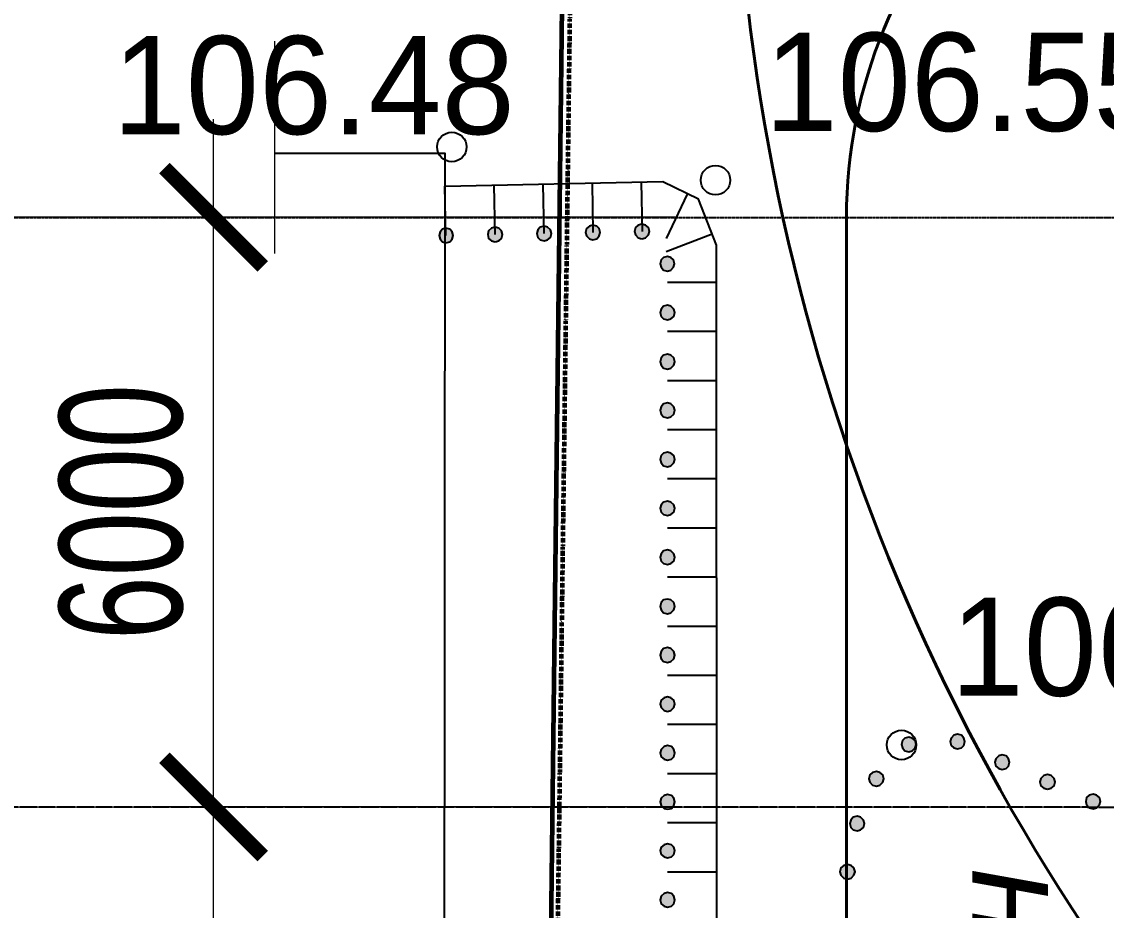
# Model space of a CAD drawing. Header units: millimetres. Extents: x 172667 to 1873135, y -274708 to 168495.
# Drawn here: x 1764320 to 1775356, y 56218 to 65260 of the extents above; entities that cross this region are included whole.
import ezdxf
from ezdxf.enums import TextEntityAlignment as Align

# ---------------------------------------------------------------- set-up
doc = ezdxf.new("R2010")
doc.units = ezdxf.units.MM
doc.linetypes.add('линия_сгиба', pattern=[1.25, 0.5, -0.25, 0, -0.25, 0, -0.25])
doc.linetypes.add('осевая', pattern=[2, 1.25, -0.25, 0.25, -0.25])
for name, color, linetype, lineweight in [('0004-Осевая', 4, 'осевая', 25), ('011 ОП.ЗОНА.КРАН', 1, '02.Опасная зона кран', 40), ('012 ОП.ЗОНА.ЗДАНИЕ', 171, '01.Опасная зона здание', 40), ('017 ОТВОД', 7, '13.Граница отвода', 70)]:
    doc.layers.add(name, color=color, linetype=linetype, lineweight=lineweight)
doc.layers.add('_ТОПО', color=253, linetype='Continuous')
doc.layers.add('SC007', color=7, linetype='Continuous')
doc.styles.add('1', font='', dxfattribs={"height": 0.000909972})
doc.styles.add('F2', font='', dxfattribs={"height": 0.000909972})
doc.styles.add('размеры', font='', dxfattribs={"width": 0.7})
doc.styles.get('1').set_extended_font_data('D431', italic=True)
doc.styles.get('F2').set_extended_font_data('D431')
doc.styles.get('размеры').set_extended_font_data('T-FLEX Type A')
doc.linetypes.add('01.Опасная зона здание', pattern='A,1,-2,10,-0.05,[1,линии ППР.shx,S=0.2,R=180,X=0,Y=-1],-0.05,10,-2', length=25.1)
doc.linetypes.add('02.Опасная зона кран', pattern='A,1,-2,10,-0.05,[3,линии ППР.shx,S=0.2,R=180,X=0,Y=-1],-0.05,10,-2', length=25.1)
doc.linetypes.add('13.Граница отвода', pattern='A,20,[14,SHAPES,S=0.01,R=0,X=0,Y=0],-2.5', length=22.5)
doc.dimstyles.new('SPDS 500', dxfattribs={"dimscale": 500, "dimtxt": 2.5, "dimasz": 2, "dimexe": 1.25, "dimexo": 0, "dimtad": 1, "dimdec": 0, "dimtxsty": 'размеры', "dimblk": 'ARCHTICK', "dimcen": 2.5, "dimdle": 2, "dimclrd": 256, "dimclre": 256, "dimclrt": 1, "dimaunit": 1, "dimadec": 0, "dimazin": 2, "dimtfac": 0.75, "dimtdec": 0, "dimtix": 1, "dimtmove": 1, "dimatfit": 3, "dimfxl": 1.25, "dimtolj": 1, "dimlwd": 20, "dimlwe": 20, "dimarcsym": 0})

# ---------------------------------------------------------------- blocks, each defined once
blk = doc.blocks.new('SYMBOL2060001')
at = {"layer": 'SC007'}
blk.add_circle((0, 0), 0.15, dxfattribs=at)
blk = doc.blocks.new('_ArchTick')
at = {"color": 0, "linetype": 'ByBlock', "const_width": 0.15}
blk.add_lwpolyline([(-0.5, -0.5), (0.5, 0.5)], dxfattribs=at)
blk = doc.blocks.new('*D252')
at = {"linetype": 'Continuous', "lineweight": 20, "transparency": 16777216}
for p, q in [((1766272, 50269), (1766272, 58269)), ((1770926, 57269), (1765647, 57269)), ((1770968, 51269), (1765647, 51269))]:
    blk.add_line(p, q, dxfattribs=at)
at = {"layer": 'Defpoints', "color": 0, "transparency": 16777216}
for p in [(1766272, 57269), (1770926, 57269), (1770968, 51269)]:
    blk.add_point(p, dxfattribs=at)
at = {"lineweight": 20, "transparency": 16777216, "xscale": 1000, "yscale": 1000, "zscale": 1000}
for p, rotation in [((1766272, 57269), 90), ((1766272, 51269), 270)]:
    blk.add_blockref('_ArchTick', p, dxfattribs=dict(at, rotation=rotation))
at = {"color": 1, "transparency": 16777216, "insert": (1765335, 54269), "char_height": 1250, "attachment_point": 5, "rotation": 90, "style": 'размеры'}
blk.add_mtext('\\A1;6000', dxfattribs=at)
blk = doc.blocks.new('*D253')
at = {"linetype": 'Continuous', "lineweight": 20, "transparency": 16777216}
for p, q in [((1766272, 56269), (1766272, 64269)), ((1770968, 63269), (1765647, 63269)), ((1770926, 57269), (1765647, 57269))]:
    blk.add_line(p, q, dxfattribs=at)
at = {"layer": 'Defpoints', "color": 0, "transparency": 16777216}
for p in [(1766272, 63269), (1770968, 63269), (1770926, 57269)]:
    blk.add_point(p, dxfattribs=at)
at = {"lineweight": 20, "transparency": 16777216, "xscale": 1000, "yscale": 1000, "zscale": 1000}
for p, rotation in [((1766272, 63269), 90), ((1766272, 57269), 270)]:
    blk.add_blockref('_ArchTick', p, dxfattribs=dict(at, rotation=rotation))
at = {"color": 1, "transparency": 16777216, "insert": (1765335, 60269), "char_height": 1250, "attachment_point": 5, "rotation": 90, "style": 'размеры'}
blk.add_mtext('\\A1;6000', dxfattribs=at)
blk = doc.blocks.new('*D254')
at = {"linetype": 'Continuous', "lineweight": 20, "transparency": 16777216}
for p, q in [((1763105, 14269), (1763105, 64269)), ((1769363, 63269), (1762480, 63269)), ((1769363, 15269), (1762480, 15269))]:
    blk.add_line(p, q, dxfattribs=at)
at = {"layer": 'Defpoints', "color": 0, "transparency": 16777216}
for p in [(1763105, 63269), (1769363, 63269), (1769363, 15269)]:
    blk.add_point(p, dxfattribs=at)
at = {"lineweight": 20, "transparency": 16777216, "xscale": 1000, "yscale": 1000, "zscale": 1000}
for p, rotation in [((1763105, 63269), 90), ((1763105, 15269), 270)]:
    blk.add_blockref('_ArchTick', p, dxfattribs=dict(at, rotation=rotation))
at = {"color": 1, "transparency": 16777216, "insert": (1762167, 39269), "char_height": 1250, "attachment_point": 5, "rotation": 90, "style": 'размеры'}
blk.add_mtext('\\A1;48000', dxfattribs=at)
blk = doc.blocks.new('*D277')
at = {"linetype": 'Continuous', "lineweight": 20, "transparency": 16777216}
for p, q in [((1763105, 62269), (1763105, 85116)), ((1770449, 84116), (1762480, 84116)), ((1764336, 63269), (1762480, 63269))]:
    blk.add_line(p, q, dxfattribs=at)
at = {"layer": 'Defpoints', "color": 0, "transparency": 16777216}
for p in [(1763105, 84116), (1770449, 84116, 106790), (1764336, 63269, 107296)]:
    blk.add_point(p, dxfattribs=at)
at = {"lineweight": 20, "transparency": 16777216, "xscale": 1000, "yscale": 1000, "zscale": 1000}
for p, rotation in [((1763105, 84116), 90), ((1763105, 63269), 270)]:
    blk.add_blockref('_ArchTick', p, dxfattribs=dict(at, rotation=rotation))
at = {"color": 1, "transparency": 16777216, "insert": (1762167, 73692), "char_height": 1250, "attachment_point": 5, "rotation": 90, "style": 'размеры'}
blk.add_mtext('\\A1;20900', dxfattribs=at)

msp = doc.modelspace()

# ---------------------------------------------------------------- hatches: boundary and pattern name
at = {"layer": '_ТОПО', "linetype": 'ByBlock', "lineweight": -2}
for points in [[(1768636.2, 63010.1), (1768676.2, 63020.1), (1768701.2, 63045.1), (1768711.2, 63085.1), (1768701.2, 63120.1), (1768676.2, 63150.1), (1768636.2, 63160.1), (1768601.2, 63150.1), (1768576.2, 63120.1), (1768566.2, 63085.1), (1768576.2, 63045.1), (1768601.2, 63020.1)], [(1769136.2, 63020.1), (1769176.2, 63030.1), (1769201.2, 63055.1), (1769211.2, 63095.1), (1769201.2, 63130.1), (1769176.2, 63160.1), (1769136.2, 63170.1), (1769101.2, 63160.1), (1769071.2, 63130.1), (1769061.2, 63095.1), (1769071.2, 63055.1), (1769101.2, 63030.1)], [(1769636.2, 63030.1), (1769671.2, 63040.1), (1769701.2, 63065.1), (1769711.2, 63105.1), (1769701.2, 63140.1), (1769671.2, 63170.1), (1769636.2, 63180.1), (1769596.2, 63170.1), (1769571.2, 63140.1), (1769561.2, 63105.1), (1769571.2, 63065.1), (1769596.2, 63040.1)], [(1770131.2, 63040.1), (1770171.2, 63050.1), (1770196.2, 63080.1), (1770206.2, 63115.1), (1770196.2, 63155.1), (1770171.2, 63180.1), (1770131.2, 63190.1), (1770096.2, 63180.1), (1770066.2, 63155.1), (1770056.2, 63115.1), (1770066.2, 63080.1), (1770096.2, 63050.1)], [(1770631.2, 63050.1), (1770666.2, 63060.1), (1770696.2, 63090.1), (1770706.2, 63125.1), (1770696.2, 63165.1), (1770666.2, 63190.1), (1770631.2, 63200.1), (1770591.2, 63190.1), (1770566.2, 63165.1), (1770556.2, 63125.1), (1770566.2, 63090.1), (1770591.2, 63060.1)], [(1770891.2, 62720.1), (1770926.2, 62730.1), (1770951.2, 62760.1), (1770961.2, 62795.1), (1770951.2, 62835.1), (1770926.2, 62860.1), (1770891.2, 62870.1), (1770851.2, 62860.1), (1770826.2, 62835.1), (1770816.2, 62795.1), (1770826.2, 62760.1), (1770851.2, 62730.1)], [(1770891.2, 62225.1), (1770926.2, 62235.1), (1770956.2, 62260.1), (1770966.2, 62300.1), (1770956.2, 62335.1), (1770926.2, 62365.1), (1770891.2, 62375.1), (1770851.2, 62365.1), (1770826.2, 62335.1), (1770816.2, 62300.1), (1770826.2, 62260.1), (1770851.2, 62235.1)], [(1770891.2, 61725.1), (1770926.2, 61735.1), (1770956.2, 61765.1), (1770966.2, 61800.1), (1770956.2, 61840.1), (1770926.2, 61865.1), (1770891.2, 61875.1), (1770851.2, 61865.1), (1770826.2, 61840.1), (1770816.2, 61800.1), (1770826.2, 61765.1), (1770851.2, 61735.1)], [(1770891.2, 61230.1), (1770926.2, 61240.1), (1770956.2, 61265.1), (1770966.2, 61305.1), (1770956.2, 61340.1), (1770926.2, 61370.1), (1770891.2, 61380.1), (1770851.2, 61370.1), (1770826.2, 61340.1), (1770816.2, 61305.1), (1770826.2, 61265.1), (1770851.2, 61240.1)], [(1770891.2, 60730.1), (1770926.2, 60740.1), (1770956.2, 60770.1), (1770966.2, 60805.1), (1770956.2, 60845.1), (1770926.2, 60870.1), (1770891.2, 60880.1), (1770851.2, 60870.1), (1770826.2, 60845.1), (1770816.2, 60805.1), (1770826.2, 60770.1), (1770851.2, 60740.1)], [(1770891.2, 60235.1), (1770926.2, 60245.1), (1770956.2, 60270.1), (1770966.2, 60310.1), (1770956.2, 60345.1), (1770926.2, 60370.1), (1770891.2, 60380.1), (1770851.2, 60370.1), (1770826.2, 60345.1), (1770816.2, 60310.1), (1770826.2, 60270.1), (1770851.2, 60245.1)], [(1770891.2, 59735.1), (1770926.2, 59745.1), (1770956.2, 59770.1), (1770966.2, 59810.1), (1770956.2, 59845.1), (1770926.2, 59875.1), (1770891.2, 59885.1), (1770851.2, 59875.1), (1770826.2, 59845.1), (1770816.2, 59810.1), (1770826.2, 59770.1), (1770851.2, 59745.1)], [(1770891.2, 59235.1), (1770926.2, 59245.1), (1770956.2, 59275.1), (1770966.2, 59310.1), (1770956.2, 59350.1), (1770926.2, 59375.1), (1770891.2, 59385.1), (1770851.2, 59375.1), (1770826.2, 59350.1), (1770816.2, 59310.1), (1770826.2, 59275.1), (1770851.2, 59245.1)], [(1770891.2, 58740.1), (1770926.2, 58750.1), (1770956.2, 58775.1), (1770966.2, 58815.1), (1770956.2, 58850.1), (1770926.2, 58880.1), (1770891.2, 58890.1), (1770851.2, 58880.1), (1770826.2, 58850.1), (1770816.2, 58815.1), (1770826.2, 58775.1), (1770851.2, 58750.1)], [(1770891.2, 58240.1), (1770926.2, 58250.1), (1770956.2, 58280.1), (1770966.2, 58315.1), (1770956.2, 58355.1), (1770926.2, 58380.1), (1770891.2, 58390.1), (1770856.2, 58380.1), (1770826.2, 58355.1), (1770816.2, 58315.1), (1770826.2, 58280.1), (1770856.2, 58250.1)], [(1773346.2, 57830.1), (1773381.2, 57840.1), (1773411.2, 57870.1), (1773421.2, 57905.1), (1773411.2, 57945.1), (1773381.2, 57970.1), (1773346.2, 57980.1), (1773306.2, 57970.1), (1773281.2, 57945.1), (1773271.2, 57905.1), (1773281.2, 57870.1), (1773306.2, 57840.1)], [(1773841.2, 57860.1), (1773881.2, 57870.1), (1773906.2, 57895.1), (1773916.2, 57935.1), (1773906.2, 57970.1), (1773881.2, 58000.1), (1773841.2, 58010.1), (1773806.2, 58000.1), (1773776.2, 57970.1), (1773766.2, 57935.1), (1773776.2, 57895.1), (1773806.2, 57870.1)], [(1770891.2, 57745.1), (1770931.2, 57755.1), (1770956.2, 57780.1), (1770966.2, 57820.1), (1770956.2, 57855.1), (1770931.2, 57885.1), (1770891.2, 57895.1), (1770856.2, 57885.1), (1770826.2, 57855.1), (1770816.2, 57820.1), (1770826.2, 57780.1), (1770856.2, 57755.1)], [(1774296.2, 57650.1), (1774336.2, 57660.1), (1774361.2, 57685.1), (1774371.2, 57725.1), (1774361.2, 57760.1), (1774336.2, 57790.1), (1774296.2, 57800.1), (1774261.2, 57790.1), (1774231.2, 57760.1), (1774221.2, 57725.1), (1774231.2, 57685.1), (1774261.2, 57660.1)], [(1773016.2, 57480.1), (1773051.2, 57490.1), (1773081.2, 57520.1), (1773091.2, 57555.1), (1773081.2, 57595.1), (1773051.2, 57620.1), (1773016.2, 57630.1), (1772976.2, 57620.1), (1772951.2, 57595.1), (1772941.2, 57555.1), (1772951.2, 57520.1), (1772976.2, 57490.1)], [(1774756.2, 57450.1), (1774796.2, 57460.1), (1774826.2, 57485.1), (1774836.2, 57525.1), (1774826.2, 57560.1), (1774796.2, 57590.1), (1774756.2, 57600.1), (1774721.2, 57590.1), (1774691.2, 57560.1), (1774681.2, 57525.1), (1774691.2, 57485.1), (1774721.2, 57460.1)], [(1770891.2, 57245.1), (1770931.2, 57255.1), (1770956.2, 57285.1), (1770966.2, 57320.1), (1770956.2, 57360.1), (1770931.2, 57385.1), (1770891.2, 57395.1), (1770856.2, 57385.1), (1770826.2, 57360.1), (1770816.2, 57320.1), (1770826.2, 57285.1), (1770856.2, 57255.1)], [(1775221.2, 57250.1), (1775256.2, 57260.1), (1775286.2, 57290.1), (1775296.2, 57325.1), (1775286.2, 57365.1), (1775256.2, 57390.1), (1775221.2, 57400.1), (1775181.2, 57390.1), (1775156.2, 57365.1), (1775146.2, 57325.1), (1775156.2, 57290.1), (1775181.2, 57260.1)], [(1772821.2, 57025.1), (1772856.2, 57035.1), (1772886.2, 57060.1), (1772896.2, 57100.1), (1772886.2, 57135.1), (1772856.2, 57165.1), (1772821.2, 57175.1), (1772781.2, 57165.1), (1772756.2, 57135.1), (1772746.2, 57100.1), (1772756.2, 57060.1), (1772781.2, 57035.1)], [(1770891.2, 56750.1), (1770931.2, 56760.1), (1770956.2, 56785.1), (1770966.2, 56825.1), (1770956.2, 56860.1), (1770931.2, 56885.1), (1770891.2, 56895.1), (1770856.2, 56885.1), (1770826.2, 56860.1), (1770816.2, 56825.1), (1770826.2, 56785.1), (1770856.2, 56760.1)], [(1772721.2, 56535.1), (1772761.2, 56545.1), (1772786.2, 56575.1), (1772801.2, 56610.1), (1772786.2, 56650.1), (1772761.2, 56675.1), (1772721.2, 56685.1), (1772686.2, 56675.1), (1772656.2, 56650.1), (1772646.2, 56610.1), (1772656.2, 56575.1), (1772686.2, 56545.1)], [(1770891.2, 56250.1), (1770931.2, 56260.1), (1770956.2, 56285.1), (1770966.2, 56325.1), (1770956.2, 56360.1), (1770931.2, 56390.1), (1770891.2, 56400.1), (1770856.2, 56390.1), (1770826.2, 56360.1), (1770816.2, 56325.1), (1770826.2, 56285.1), (1770856.2, 56260.1)]]:
    msp.add_hatch(color=8, dxfattribs=at).paths.add_polyline_path(points)

# ---------------------------------------------------------------- linework, layer by layer
at = {"layer": '0004-Осевая', "linetype": 'осевая', "ltscale": 5}
msp.add_line((1775165.2, 57268.6, 107296.5), (1761344, 57268.6, 107296.5), dxfattribs=at)
at = {"layer": '0004-Осевая', "elevation": 107296.5}
msp.add_lwpolyline([(1760944, 63268.6), (1808719.1, 63268.6)], dxfattribs=at)
at = {"layer": '0004-Осевая', "ltscale": 5, "elevation": 107296.5}
msp.add_lwpolyline([(1775165.2, 57268.6), (1808719.1, 57268.6)], dxfattribs=at)
at = {"layer": '011 ОП.ЗОНА.КРАН'}
msp.add_arc((1792894.8, 67843.5, 108875), 21323, 178.49232, 344.51579, dxfattribs=at)
at = {"layer": '012 ОП.ЗОНА.ЗДАНИЕ', "elevation": 107296.5}
msp.add_lwpolyline([(1772712, 63268.6), (1772712, 15274.6)], dxfattribs=at)
at = {"layer": '012 ОП.ЗОНА.ЗДАНИЕ'}
msp.add_arc((1777712, 63268.6, 107296.5), 5000, 89.94583, 180, dxfattribs=at)
at = {"layer": '017 ОТВОД', "color": 1, "linetype": '13.Граница отвода', "lineweight": 60, "elevation": -103056.2}
msp.add_lwpolyline([(1769145.1, 8582.2), (1770045.1, 84542.2), (1850035.1, 83412.2), (1849135.1, 7452.2)], close=True, dxfattribs=at)
at = {"layer": '017 ОТВОД', "color": 6, "linetype": 'линия_сгиба', "lineweight": 60, "ltscale": 5, "elevation": 3738.5}
msp.add_lwpolyline([(1769149.6, 9024.3), (1815482.4, 8078.8), (1815473.1, 83886.3), (1770145.1, 84117.2)], close=True, dxfattribs=at)
at = {"layer": '_ТОПО', "color": 8, "linetype": 'ByBlock', "lineweight": -2}
for p, q in [((1768636.2, 63085.1, 104384.8), (1768626.2, 63585.1, 104124.1)), ((1769136.2, 63095.1, 104764.6), (1769126.2, 63595.1, 104666.9)), ((1769636.2, 63105.1, 105250.8), (1769626.2, 63605.1, 105211.6)), ((1770136.2, 63115.1, 105751.3), (1770126.2, 63615.1, 105756.1)), ((1770636.2, 63125.1, 106207.3), (1770626.2, 63625.1, 106300.2)), ((1770881.2, 63055.1, 106351.2), (1771096.2, 63505.1, 106543.4)), ((1770876.2, 62920.1, 106308.9), (1771346.2, 63100.1, 106549)), ((1770891.2, 62610.1, 106230), (1771391.2, 62610.1, 106443.4)), ((1770891.2, 62110.1, 106103.8), (1771391.2, 62110.1, 106324.7)), ((1770891.2, 61610.1, 106009.9), (1771391.2, 61610.1, 106232.9)), ((1770891.2, 61110.1, 106550.8), (1771391.2, 61110.1, 106162.4)), ((1770891.2, 60610.1, 106551.1), (1771391.2, 60610.1, 106553.4)), ((1770891.2, 60110.1, 106551.4), (1771391.2, 60110.1, 106553.5)), ((1770891.2, 59610.1, 106551.6), (1771391.2, 59610.1, 106553.7)), ((1770891.2, 59110.1, 106551.9), (1771391.2, 59110.1, 106553.8)), ((1770891.2, 58610.1, 106552.1), (1771391.2, 58610.1, 106553.9)), ((1770891.2, 58110.1, 106552.3), (1771391.2, 58110.1, 106554.1)), ((1770891.2, 57610.1, 106552.5), (1771391.2, 57610.1, 106554.2)), ((1770891.2, 57110.1, 106552.6), (1771391.2, 57110.1, 106554.4)), ((1770891.2, 56610.1, 106552.8), (1771391.2, 56610.1, 106554.5))]:
    msp.add_line(p, q, dxfattribs=at)
at = {"layer": '_ТОПО', "color": 8, "linetype": 'ByBlock', "lineweight": 5, "elevation": 106478, "flags": 128}
msp.add_lwpolyline([(1766896.2, 62899.2), (1766896.2, 65062.6)], dxfattribs=at)
at = {"layer": '_ТОПО', "color": 8, "linetype": 'ByBlock', "lineweight": -2, "flags": 128}
for points, elevation in [([(1768618.9, 50639.8), (1768628.2, 63917.8), (1766896.2, 63919)], 103056.2), ([(1768772, 15350.2), (1770967.3, 15048.5), (1771310.6, 15246.2), (1771414.6, 15620.7), (1771388.6, 62985.5), (1771206.6, 63453.7), (1770842.4, 63630.5), (1768628, 63583.8)], 105424.8)]:
    msp.add_lwpolyline(points, dxfattribs=dict(at, elevation=elevation))
for points, elevation in [([(1768636.2, 63010.1), (1768676.2, 63020.1), (1768701.2, 63045.1), (1768711.2, 63085.1), (1768701.2, 63120.1), (1768676.2, 63150.1), (1768636.2, 63160.1), (1768601.2, 63150.1), (1768576.2, 63120.1), (1768566.2, 63085.1), (1768576.2, 63045.1), (1768601.2, 63020.1), (1768636.2, 63010.1)], 105424.8), ([(1768636.2, 63010.1), (1768676.2, 63020.1), (1768701.2, 63045.1), (1768711.2, 63085.1), (1768701.2, 63120.1), (1768676.2, 63150.1), (1768636.2, 63160.1), (1768601.2, 63150.1), (1768576.2, 63120.1), (1768566.2, 63085.1), (1768576.2, 63045.1), (1768601.2, 63020.1), (1768636.2, 63010.1)], 105424.8), ([(1769136.2, 63020.1), (1769176.2, 63030.1), (1769201.2, 63055.1), (1769211.2, 63095.1), (1769201.2, 63130.1), (1769176.2, 63160.1), (1769136.2, 63170.1), (1769101.2, 63160.1), (1769071.2, 63130.1), (1769061.2, 63095.1), (1769071.2, 63055.1), (1769101.2, 63030.1), (1769136.2, 63020.1)], 105424.8), ([(1769136.2, 63020.1), (1769176.2, 63030.1), (1769201.2, 63055.1), (1769211.2, 63095.1), (1769201.2, 63130.1), (1769176.2, 63160.1), (1769136.2, 63170.1), (1769101.2, 63160.1), (1769071.2, 63130.1), (1769061.2, 63095.1), (1769071.2, 63055.1), (1769101.2, 63030.1), (1769136.2, 63020.1)], 105424.8), ([(1769636.2, 63030.1), (1769671.2, 63040.1), (1769701.2, 63065.1), (1769711.2, 63105.1), (1769701.2, 63140.1), (1769671.2, 63170.1), (1769636.2, 63180.1), (1769596.2, 63170.1), (1769571.2, 63140.1), (1769561.2, 63105.1), (1769571.2, 63065.1), (1769596.2, 63040.1), (1769636.2, 63030.1)], 105424.8), ([(1769636.2, 63030.1), (1769671.2, 63040.1), (1769701.2, 63065.1), (1769711.2, 63105.1), (1769701.2, 63140.1), (1769671.2, 63170.1), (1769636.2, 63180.1), (1769596.2, 63170.1), (1769571.2, 63140.1), (1769561.2, 63105.1), (1769571.2, 63065.1), (1769596.2, 63040.1), (1769636.2, 63030.1)], 105424.8), ([(1770131.2, 63040.1), (1770171.2, 63050.1), (1770196.2, 63080.1), (1770206.2, 63115.1), (1770196.2, 63155.1), (1770171.2, 63180.1), (1770131.2, 63190.1), (1770096.2, 63180.1), (1770066.2, 63155.1), (1770056.2, 63115.1), (1770066.2, 63080.1), (1770096.2, 63050.1), (1770131.2, 63040.1)], 105424.8), ([(1770131.2, 63040.1), (1770171.2, 63050.1), (1770196.2, 63080.1), (1770206.2, 63115.1), (1770196.2, 63155.1), (1770171.2, 63180.1), (1770131.2, 63190.1), (1770096.2, 63180.1), (1770066.2, 63155.1), (1770056.2, 63115.1), (1770066.2, 63080.1), (1770096.2, 63050.1), (1770131.2, 63040.1)], 105424.8), ([(1770631.2, 63050.1), (1770666.2, 63060.1), (1770696.2, 63090.1), (1770706.2, 63125.1), (1770696.2, 63165.1), (1770666.2, 63190.1), (1770631.2, 63200.1), (1770591.2, 63190.1), (1770566.2, 63165.1), (1770556.2, 63125.1), (1770566.2, 63090.1), (1770591.2, 63060.1), (1770631.2, 63050.1)], 105424.8), ([(1770631.2, 63050.1), (1770666.2, 63060.1), (1770696.2, 63090.1), (1770706.2, 63125.1), (1770696.2, 63165.1), (1770666.2, 63190.1), (1770631.2, 63200.1), (1770591.2, 63190.1), (1770566.2, 63165.1), (1770556.2, 63125.1), (1770566.2, 63090.1), (1770591.2, 63060.1), (1770631.2, 63050.1)], 105424.8), ([(1770891.2, 62720.1), (1770926.2, 62730.1), (1770951.2, 62760.1), (1770961.2, 62795.1), (1770951.2, 62835.1), (1770926.2, 62860.1), (1770891.2, 62870.1), (1770851.2, 62860.1), (1770826.2, 62835.1), (1770816.2, 62795.1), (1770826.2, 62760.1), (1770851.2, 62730.1), (1770891.2, 62720.1)], 105424.8), ([(1770891.2, 62720.1), (1770926.2, 62730.1), (1770951.2, 62760.1), (1770961.2, 62795.1), (1770951.2, 62835.1), (1770926.2, 62860.1), (1770891.2, 62870.1), (1770851.2, 62860.1), (1770826.2, 62835.1), (1770816.2, 62795.1), (1770826.2, 62760.1), (1770851.2, 62730.1), (1770891.2, 62720.1)], 105424.8), ([(1770891.2, 62225.1), (1770926.2, 62235.1), (1770956.2, 62260.1), (1770966.2, 62300.1), (1770956.2, 62335.1), (1770926.2, 62365.1), (1770891.2, 62375.1), (1770851.2, 62365.1), (1770826.2, 62335.1), (1770816.2, 62300.1), (1770826.2, 62260.1), (1770851.2, 62235.1), (1770891.2, 62225.1)], 105424.8), ([(1770891.2, 62225.1), (1770926.2, 62235.1), (1770956.2, 62260.1), (1770966.2, 62300.1), (1770956.2, 62335.1), (1770926.2, 62365.1), (1770891.2, 62375.1), (1770851.2, 62365.1), (1770826.2, 62335.1), (1770816.2, 62300.1), (1770826.2, 62260.1), (1770851.2, 62235.1), (1770891.2, 62225.1)], 105424.8), ([(1770891.2, 61725.1), (1770926.2, 61735.1), (1770956.2, 61765.1), (1770966.2, 61800.1), (1770956.2, 61840.1), (1770926.2, 61865.1), (1770891.2, 61875.1), (1770851.2, 61865.1), (1770826.2, 61840.1), (1770816.2, 61800.1), (1770826.2, 61765.1), (1770851.2, 61735.1), (1770891.2, 61725.1)], 105424.8), ([(1770891.2, 61725.1), (1770926.2, 61735.1), (1770956.2, 61765.1), (1770966.2, 61800.1), (1770956.2, 61840.1), (1770926.2, 61865.1), (1770891.2, 61875.1), (1770851.2, 61865.1), (1770826.2, 61840.1), (1770816.2, 61800.1), (1770826.2, 61765.1), (1770851.2, 61735.1), (1770891.2, 61725.1)], 105424.8), ([(1770891.2, 61230.1), (1770926.2, 61240.1), (1770956.2, 61265.1), (1770966.2, 61305.1), (1770956.2, 61340.1), (1770926.2, 61370.1), (1770891.2, 61380.1), (1770851.2, 61370.1), (1770826.2, 61340.1), (1770816.2, 61305.1), (1770826.2, 61265.1), (1770851.2, 61240.1), (1770891.2, 61230.1)], 105424.8), ([(1770891.2, 61230.1), (1770926.2, 61240.1), (1770956.2, 61265.1), (1770966.2, 61305.1), (1770956.2, 61340.1), (1770926.2, 61370.1), (1770891.2, 61380.1), (1770851.2, 61370.1), (1770826.2, 61340.1), (1770816.2, 61305.1), (1770826.2, 61265.1), (1770851.2, 61240.1), (1770891.2, 61230.1)], 105424.8), ([(1770891.2, 60730.1), (1770926.2, 60740.1), (1770956.2, 60770.1), (1770966.2, 60805.1), (1770956.2, 60845.1), (1770926.2, 60870.1), (1770891.2, 60880.1), (1770851.2, 60870.1), (1770826.2, 60845.1), (1770816.2, 60805.1), (1770826.2, 60770.1), (1770851.2, 60740.1), (1770891.2, 60730.1)], 105424.8), ([(1770891.2, 60730.1), (1770926.2, 60740.1), (1770956.2, 60770.1), (1770966.2, 60805.1), (1770956.2, 60845.1), (1770926.2, 60870.1), (1770891.2, 60880.1), (1770851.2, 60870.1), (1770826.2, 60845.1), (1770816.2, 60805.1), (1770826.2, 60770.1), (1770851.2, 60740.1), (1770891.2, 60730.1)], 105424.8), ([(1770891.2, 60235.1), (1770926.2, 60245.1), (1770956.2, 60270.1), (1770966.2, 60310.1), (1770956.2, 60345.1), (1770926.2, 60370.1), (1770891.2, 60380.1), (1770851.2, 60370.1), (1770826.2, 60345.1), (1770816.2, 60310.1), (1770826.2, 60270.1), (1770851.2, 60245.1), (1770891.2, 60235.1)], 105424.8), ([(1770891.2, 60235.1), (1770926.2, 60245.1), (1770956.2, 60270.1), (1770966.2, 60310.1), (1770956.2, 60345.1), (1770926.2, 60370.1), (1770891.2, 60380.1), (1770851.2, 60370.1), (1770826.2, 60345.1), (1770816.2, 60310.1), (1770826.2, 60270.1), (1770851.2, 60245.1), (1770891.2, 60235.1)], 105424.8), ([(1770891.2, 59735.1), (1770926.2, 59745.1), (1770956.2, 59770.1), (1770966.2, 59810.1), (1770956.2, 59845.1), (1770926.2, 59875.1), (1770891.2, 59885.1), (1770851.2, 59875.1), (1770826.2, 59845.1), (1770816.2, 59810.1), (1770826.2, 59770.1), (1770851.2, 59745.1), (1770891.2, 59735.1)], 105424.8), ([(1770891.2, 59735.1), (1770926.2, 59745.1), (1770956.2, 59770.1), (1770966.2, 59810.1), (1770956.2, 59845.1), (1770926.2, 59875.1), (1770891.2, 59885.1), (1770851.2, 59875.1), (1770826.2, 59845.1), (1770816.2, 59810.1), (1770826.2, 59770.1), (1770851.2, 59745.1), (1770891.2, 59735.1)], 105424.8), ([(1770891.2, 59235.1), (1770926.2, 59245.1), (1770956.2, 59275.1), (1770966.2, 59310.1), (1770956.2, 59350.1), (1770926.2, 59375.1), (1770891.2, 59385.1), (1770851.2, 59375.1), (1770826.2, 59350.1), (1770816.2, 59310.1), (1770826.2, 59275.1), (1770851.2, 59245.1), (1770891.2, 59235.1)], 105424.8), ([(1770891.2, 59235.1), (1770926.2, 59245.1), (1770956.2, 59275.1), (1770966.2, 59310.1), (1770956.2, 59350.1), (1770926.2, 59375.1), (1770891.2, 59385.1), (1770851.2, 59375.1), (1770826.2, 59350.1), (1770816.2, 59310.1), (1770826.2, 59275.1), (1770851.2, 59245.1), (1770891.2, 59235.1)], 105424.8), ([(1770891.2, 58740.1), (1770926.2, 58750.1), (1770956.2, 58775.1), (1770966.2, 58815.1), (1770956.2, 58850.1), (1770926.2, 58880.1), (1770891.2, 58890.1), (1770851.2, 58880.1), (1770826.2, 58850.1), (1770816.2, 58815.1), (1770826.2, 58775.1), (1770851.2, 58750.1), (1770891.2, 58740.1)], 105424.8), ([(1770891.2, 58740.1), (1770926.2, 58750.1), (1770956.2, 58775.1), (1770966.2, 58815.1), (1770956.2, 58850.1), (1770926.2, 58880.1), (1770891.2, 58890.1), (1770851.2, 58880.1), (1770826.2, 58850.1), (1770816.2, 58815.1), (1770826.2, 58775.1), (1770851.2, 58750.1), (1770891.2, 58740.1)], 105424.8), ([(1770891.2, 58240.1), (1770926.2, 58250.1), (1770956.2, 58280.1), (1770966.2, 58315.1), (1770956.2, 58355.1), (1770926.2, 58380.1), (1770891.2, 58390.1), (1770856.2, 58380.1), (1770826.2, 58355.1), (1770816.2, 58315.1), (1770826.2, 58280.1), (1770856.2, 58250.1), (1770891.2, 58240.1)], 105424.8), ([(1770891.2, 58240.1), (1770926.2, 58250.1), (1770956.2, 58280.1), (1770966.2, 58315.1), (1770956.2, 58355.1), (1770926.2, 58380.1), (1770891.2, 58390.1), (1770856.2, 58380.1), (1770826.2, 58355.1), (1770816.2, 58315.1), (1770826.2, 58280.1), (1770856.2, 58250.1), (1770891.2, 58240.1)], 105424.8), ([(1773346.2, 57830.1), (1773381.2, 57840.1), (1773411.2, 57870.1), (1773421.2, 57905.1), (1773411.2, 57945.1), (1773381.2, 57970.1), (1773346.2, 57980.1), (1773306.2, 57970.1), (1773281.2, 57945.1), (1773271.2, 57905.1), (1773281.2, 57870.1), (1773306.2, 57840.1), (1773346.2, 57830.1)], 106465.3), ([(1773346.2, 57830.1), (1773381.2, 57840.1), (1773411.2, 57870.1), (1773421.2, 57905.1), (1773411.2, 57945.1), (1773381.2, 57970.1), (1773346.2, 57980.1), (1773306.2, 57970.1), (1773281.2, 57945.1), (1773271.2, 57905.1), (1773281.2, 57870.1), (1773306.2, 57840.1), (1773346.2, 57830.1)], 106465.3), ([(1773841.2, 57860.1), (1773881.2, 57870.1), (1773906.2, 57895.1), (1773916.2, 57935.1), (1773906.2, 57970.1), (1773881.2, 58000.1), (1773841.2, 58010.1), (1773806.2, 58000.1), (1773776.2, 57970.1), (1773766.2, 57935.1), (1773776.2, 57895.1), (1773806.2, 57870.1), (1773841.2, 57860.1)], 106465.3), ([(1773841.2, 57860.1), (1773881.2, 57870.1), (1773906.2, 57895.1), (1773916.2, 57935.1), (1773906.2, 57970.1), (1773881.2, 58000.1), (1773841.2, 58010.1), (1773806.2, 58000.1), (1773776.2, 57970.1), (1773766.2, 57935.1), (1773776.2, 57895.1), (1773806.2, 57870.1), (1773841.2, 57860.1)], 106465.3), ([(1770891.2, 57745.1), (1770931.2, 57755.1), (1770956.2, 57780.1), (1770966.2, 57820.1), (1770956.2, 57855.1), (1770931.2, 57885.1), (1770891.2, 57895.1), (1770856.2, 57885.1), (1770826.2, 57855.1), (1770816.2, 57820.1), (1770826.2, 57780.1), (1770856.2, 57755.1), (1770891.2, 57745.1)], 105424.8), ([(1770891.2, 57745.1), (1770931.2, 57755.1), (1770956.2, 57780.1), (1770966.2, 57820.1), (1770956.2, 57855.1), (1770931.2, 57885.1), (1770891.2, 57895.1), (1770856.2, 57885.1), (1770826.2, 57855.1), (1770816.2, 57820.1), (1770826.2, 57780.1), (1770856.2, 57755.1), (1770891.2, 57745.1)], 105424.8), ([(1774296.2, 57650.1), (1774336.2, 57660.1), (1774361.2, 57685.1), (1774371.2, 57725.1), (1774361.2, 57760.1), (1774336.2, 57790.1), (1774296.2, 57800.1), (1774261.2, 57790.1), (1774231.2, 57760.1), (1774221.2, 57725.1), (1774231.2, 57685.1), (1774261.2, 57660.1), (1774296.2, 57650.1)], 106465.3), ([(1774296.2, 57650.1), (1774336.2, 57660.1), (1774361.2, 57685.1), (1774371.2, 57725.1), (1774361.2, 57760.1), (1774336.2, 57790.1), (1774296.2, 57800.1), (1774261.2, 57790.1), (1774231.2, 57760.1), (1774221.2, 57725.1), (1774231.2, 57685.1), (1774261.2, 57660.1), (1774296.2, 57650.1)], 106465.3), ([(1773016.2, 57480.1), (1773051.2, 57490.1), (1773081.2, 57520.1), (1773091.2, 57555.1), (1773081.2, 57595.1), (1773051.2, 57620.1), (1773016.2, 57630.1), (1772976.2, 57620.1), (1772951.2, 57595.1), (1772941.2, 57555.1), (1772951.2, 57520.1), (1772976.2, 57490.1), (1773016.2, 57480.1)], 106465.3), ([(1773016.2, 57480.1), (1773051.2, 57490.1), (1773081.2, 57520.1), (1773091.2, 57555.1), (1773081.2, 57595.1), (1773051.2, 57620.1), (1773016.2, 57630.1), (1772976.2, 57620.1), (1772951.2, 57595.1), (1772941.2, 57555.1), (1772951.2, 57520.1), (1772976.2, 57490.1), (1773016.2, 57480.1)], 106465.3), ([(1774756.2, 57450.1), (1774796.2, 57460.1), (1774826.2, 57485.1), (1774836.2, 57525.1), (1774826.2, 57560.1), (1774796.2, 57590.1), (1774756.2, 57600.1), (1774721.2, 57590.1), (1774691.2, 57560.1), (1774681.2, 57525.1), (1774691.2, 57485.1), (1774721.2, 57460.1), (1774756.2, 57450.1)], 106465.3), ([(1774756.2, 57450.1), (1774796.2, 57460.1), (1774826.2, 57485.1), (1774836.2, 57525.1), (1774826.2, 57560.1), (1774796.2, 57590.1), (1774756.2, 57600.1), (1774721.2, 57590.1), (1774691.2, 57560.1), (1774681.2, 57525.1), (1774691.2, 57485.1), (1774721.2, 57460.1), (1774756.2, 57450.1)], 106465.3), ([(1770891.2, 57245.1), (1770931.2, 57255.1), (1770956.2, 57285.1), (1770966.2, 57320.1), (1770956.2, 57360.1), (1770931.2, 57385.1), (1770891.2, 57395.1), (1770856.2, 57385.1), (1770826.2, 57360.1), (1770816.2, 57320.1), (1770826.2, 57285.1), (1770856.2, 57255.1), (1770891.2, 57245.1)], 105424.8), ([(1770891.2, 57245.1), (1770931.2, 57255.1), (1770956.2, 57285.1), (1770966.2, 57320.1), (1770956.2, 57360.1), (1770931.2, 57385.1), (1770891.2, 57395.1), (1770856.2, 57385.1), (1770826.2, 57360.1), (1770816.2, 57320.1), (1770826.2, 57285.1), (1770856.2, 57255.1), (1770891.2, 57245.1)], 105424.8), ([(1775221.2, 57250.1), (1775256.2, 57260.1), (1775286.2, 57290.1), (1775296.2, 57325.1), (1775286.2, 57365.1), (1775256.2, 57390.1), (1775221.2, 57400.1), (1775181.2, 57390.1), (1775156.2, 57365.1), (1775146.2, 57325.1), (1775156.2, 57290.1), (1775181.2, 57260.1), (1775221.2, 57250.1)], 106465.3), ([(1775221.2, 57250.1), (1775256.2, 57260.1), (1775286.2, 57290.1), (1775296.2, 57325.1), (1775286.2, 57365.1), (1775256.2, 57390.1), (1775221.2, 57400.1), (1775181.2, 57390.1), (1775156.2, 57365.1), (1775146.2, 57325.1), (1775156.2, 57290.1), (1775181.2, 57260.1), (1775221.2, 57250.1)], 106465.3), ([(1772821.2, 57025.1), (1772856.2, 57035.1), (1772886.2, 57060.1), (1772896.2, 57100.1), (1772886.2, 57135.1), (1772856.2, 57165.1), (1772821.2, 57175.1), (1772781.2, 57165.1), (1772756.2, 57135.1), (1772746.2, 57100.1), (1772756.2, 57060.1), (1772781.2, 57035.1), (1772821.2, 57025.1)], 106465.3), ([(1772821.2, 57025.1), (1772856.2, 57035.1), (1772886.2, 57060.1), (1772896.2, 57100.1), (1772886.2, 57135.1), (1772856.2, 57165.1), (1772821.2, 57175.1), (1772781.2, 57165.1), (1772756.2, 57135.1), (1772746.2, 57100.1), (1772756.2, 57060.1), (1772781.2, 57035.1), (1772821.2, 57025.1)], 106465.3), ([(1770891.2, 56750.1), (1770931.2, 56760.1), (1770956.2, 56785.1), (1770966.2, 56825.1), (1770956.2, 56860.1), (1770931.2, 56885.1), (1770891.2, 56895.1), (1770856.2, 56885.1), (1770826.2, 56860.1), (1770816.2, 56825.1), (1770826.2, 56785.1), (1770856.2, 56760.1), (1770891.2, 56750.1)], 105424.8), ([(1770891.2, 56750.1), (1770931.2, 56760.1), (1770956.2, 56785.1), (1770966.2, 56825.1), (1770956.2, 56860.1), (1770931.2, 56885.1), (1770891.2, 56895.1), (1770856.2, 56885.1), (1770826.2, 56860.1), (1770816.2, 56825.1), (1770826.2, 56785.1), (1770856.2, 56760.1), (1770891.2, 56750.1)], 105424.8), ([(1772721.2, 56535.1), (1772761.2, 56545.1), (1772786.2, 56575.1), (1772801.2, 56610.1), (1772786.2, 56650.1), (1772761.2, 56675.1), (1772721.2, 56685.1), (1772686.2, 56675.1), (1772656.2, 56650.1), (1772646.2, 56610.1), (1772656.2, 56575.1), (1772686.2, 56545.1), (1772721.2, 56535.1)], 106465.3), ([(1772721.2, 56535.1), (1772761.2, 56545.1), (1772786.2, 56575.1), (1772801.2, 56610.1), (1772786.2, 56650.1), (1772761.2, 56675.1), (1772721.2, 56685.1), (1772686.2, 56675.1), (1772656.2, 56650.1), (1772646.2, 56610.1), (1772656.2, 56575.1), (1772686.2, 56545.1), (1772721.2, 56535.1)], 106465.3), ([(1770891.2, 56250.1), (1770931.2, 56260.1), (1770956.2, 56285.1), (1770966.2, 56325.1), (1770956.2, 56360.1), (1770931.2, 56390.1), (1770891.2, 56400.1), (1770856.2, 56390.1), (1770826.2, 56360.1), (1770816.2, 56325.1), (1770826.2, 56285.1), (1770856.2, 56260.1), (1770891.2, 56250.1)], 105424.8), ([(1770891.2, 56250.1), (1770931.2, 56260.1), (1770956.2, 56285.1), (1770966.2, 56325.1), (1770956.2, 56360.1), (1770931.2, 56390.1), (1770891.2, 56400.1), (1770856.2, 56390.1), (1770826.2, 56360.1), (1770816.2, 56325.1), (1770826.2, 56285.1), (1770856.2, 56260.1), (1770891.2, 56250.1)], 105424.8)]:
    msp.add_lwpolyline(points, close=True, dxfattribs=dict(at, elevation=elevation))

# ---------------------------------------------------------------- block references
at = {"layer": '_ТОПО', "color": 8, "linetype": 'ByBlock', "lineweight": -2, "xscale": 1000, "yscale": 1000, "zscale": 1000}
for p in [(1768696.2, 63985.1, 106478), (1771379.2, 63647.1, 106551), (1773272.2, 57900.1, 106630)]:
    msp.add_blockref('SYMBOL2060001', p, dxfattribs=at)

# ---------------------------------------------------------------- texts
at = {"layer": '_ТОПО', "color": 8, "linetype": 'ByBlock', "lineweight": -2, "style": 'F2'}
for s, p in [('106.48', (1765246.2, 64615.1, 104308)), ('106.55', (1771879.2, 64647.1, 106551)), ('106.63', (1773772.2, 58900.1, 106630))]:
    msp.add_text(s, height=1000, dxfattribs=at).set_placement(p, align=Align.MIDDLE_LEFT)
at = {"layer": '_ТОПО', "color": 8, "linetype": 'ByBlock', "lineweight": -2, "style": '1'}
msp.add_text('насыпь грунта+1.2', height=1000, rotation=270, dxfattribs=at).set_placement((1774494, 50516.9, 107964.5), align=Align.MIDDLE_CENTER)

# ---------------------------------------------------------------- dimensions: what is measured, and where the dimension line sits
dim = msp.add_linear_dim(base=(1763104.9, 84115.6), p1=(1764335.9, 63268.6, 107296.5), p2=(1770448.9, 84115.6, 106789.5), angle=90, text='20900', dimstyle='SPDS 500')
dim.commit()
dim.dimension.update_dxf_attribs({"geometry": '*D277', "text_midpoint": (1762167, 73692.1)})
for base, p1, p2, picture, middle in [((1763104.9, 63268.6, 107296.5), (1769362.5, 15268.6, 107296.5), (1769362.5, 63268.6, 107296.5), '*D254', (1762167.4, 39268.6, 107296.5)), ((1766272.4, 63268.6, 107296.5), (1770926.4, 57268.6, 107296.5), (1770968.1, 63268.6, 107296.5), '*D253', (1765334.9, 60268.6, 107296.5)), ((1766272.4, 57268.6, 107296.5), (1770968.4, 51268.6, 107296.5), (1770926.4, 57268.6, 107296.5), '*D252', (1765334.9, 54268.6, 107296.5))]:
    dim = msp.add_linear_dim(base=base, p1=p1, p2=p2, angle=90, dimstyle='SPDS 500')
    dim.commit()
    dim.dimension.update_dxf_attribs({"geometry": picture, "text_midpoint": middle})

doc.saveas('drawing.dxf')
